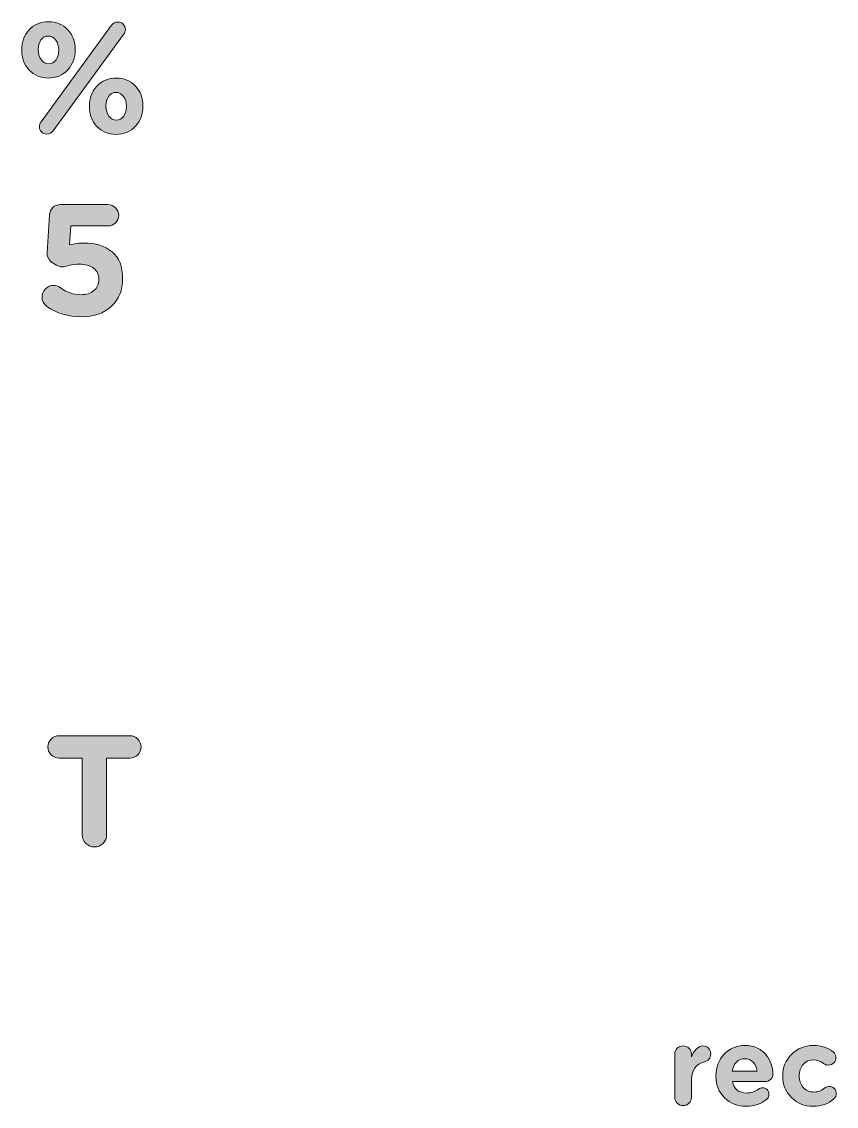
# Model space of a CAD drawing. Header units: inches. Extents: x 10 to 279, y -157 to -9.
# Drawn here: x 101.4 to 125.12, y -40.5 to -8.91 of the extents above; entities that cross this region are included whole.
import ezdxf

# ---------------------------------------------------------------- set-up
doc = ezdxf.new("R2010")
doc.units = ezdxf.units.IN
doc.header["$MEASUREMENT"] = 0
doc.layers.add('Layer 1', color=7, linetype='Continuous')

# ---------------------------------------------------------------- blocks, each defined once
blk = doc.blocks.new('block 6')
at = {"layer": 'Layer 1'}
h = blk.add_hatch(color=7, dxfattribs=at)
h.dxf.hatch_style = 2
edge = h.paths.add_edge_path()
edge.add_spline(control_points=[(102.176, -10.556), (101.95, -10.556), (101.764, -10.478), (101.619, -10.322), (101.474, -10.166), (101.401, -9.973), (101.401, -9.744), (101.401, -9.744), (101.401, -9.735), (101.401, -9.735), (101.401, -9.502), (101.474, -9.308), (101.621, -9.15), (101.768, -8.993), (101.956, -8.914), (102.185, -8.914), (102.411, -8.914), (102.597, -8.992), (102.743, -9.148), (102.888, -9.304), (102.96, -9.496), (102.96, -9.726), (102.96, -9.726), (102.96, -9.735), (102.96, -9.735), (102.96, -9.964), (102.887, -10.158), (102.74, -10.317), (102.593, -10.476), (102.405, -10.556), (102.176, -10.556)], knot_values=[0, 0, 0, 0, 1, 1, 1, 2, 2, 2, 3, 3, 3, 4, 4, 4, 5, 5, 5, 6, 6, 6, 7, 7, 7, 8, 8, 8, 9, 9, 9, 10, 10, 10, 10], degree=3, periodic=1)
edge = h.paths.add_edge_path()
edge.add_spline(control_points=[(102.185, -10.138), (102.277, -10.138), (102.349, -10.1), (102.401, -10.024), (102.453, -9.947), (102.479, -9.854), (102.479, -9.744), (102.479, -9.744), (102.479, -9.735), (102.479, -9.735), (102.479, -9.625), (102.45, -9.53), (102.394, -9.45), (102.337, -9.371), (102.265, -9.331), (102.176, -9.331), (102.084, -9.331), (102.013, -9.369), (101.961, -9.446), (101.909, -9.522), (101.883, -9.616), (101.883, -9.726), (101.883, -9.726), (101.883, -9.735), (101.883, -9.735), (101.883, -9.845), (101.911, -9.94), (101.967, -10.019), (102.024, -10.099), (102.097, -10.138), (102.185, -10.138)], knot_values=[0, 0, 0, 0, 1, 1, 1, 2, 2, 2, 3, 3, 3, 4, 4, 4, 5, 5, 5, 6, 6, 6, 7, 7, 7, 8, 8, 8, 9, 9, 9, 10, 10, 10, 10], degree=3, periodic=1)
edge = h.paths.add_edge_path()
edge.add_spline(control_points=[(101.915, -11.973), (101.915, -11.927), (101.931, -11.878), (101.965, -11.826), (101.965, -11.826), (104.015, -9.019), (104.015, -9.019), (104.061, -8.955), (104.124, -8.923), (104.203, -8.923), (104.264, -8.923), (104.316, -8.945), (104.357, -8.987), (104.398, -9.03), (104.419, -9.081), (104.419, -9.139), (104.419, -9.194), (104.402, -9.243), (104.368, -9.285), (104.368, -9.285), (102.318, -12.092), (102.318, -12.092), (102.272, -12.156), (102.21, -12.188), (102.13, -12.188), (102.069, -12.188), (102.018, -12.167), (101.977, -12.124), (101.935, -12.081), (101.915, -12.031), (101.915, -11.973)], knot_values=[0, 0, 0, 0, 1, 1, 1, 2, 2, 2, 3, 3, 3, 4, 4, 4, 5, 5, 5, 6, 6, 6, 7, 7, 7, 8, 8, 8, 9, 9, 9, 10, 10, 10, 10], degree=3, periodic=1)
edge = h.paths.add_edge_path()
edge.add_spline(control_points=[(104.148, -12.198), (103.922, -12.198), (103.736, -12.12), (103.591, -11.964), (103.446, -11.808), (103.373, -11.615), (103.373, -11.386), (103.373, -11.386), (103.373, -11.377), (103.373, -11.377), (103.373, -11.144), (103.446, -10.949), (103.593, -10.792), (103.74, -10.634), (103.928, -10.556), (104.157, -10.556), (104.383, -10.556), (104.569, -10.634), (104.715, -10.79), (104.86, -10.946), (104.932, -11.138), (104.932, -11.367), (104.932, -11.367), (104.932, -11.377), (104.932, -11.377), (104.932, -11.606), (104.859, -11.8), (104.712, -11.959), (104.566, -12.118), (104.377, -12.198), (104.148, -12.198)], knot_values=[0, 0, 0, 0, 1, 1, 1, 2, 2, 2, 3, 3, 3, 4, 4, 4, 5, 5, 5, 6, 6, 6, 7, 7, 7, 8, 8, 8, 9, 9, 9, 10, 10, 10, 10], degree=3, periodic=1)
edge = h.paths.add_edge_path()
edge.add_spline(control_points=[(104.157, -11.78), (104.249, -11.78), (104.321, -11.742), (104.373, -11.666), (104.425, -11.589), (104.451, -11.496), (104.451, -11.386), (104.451, -11.386), (104.451, -11.377), (104.451, -11.377), (104.451, -11.266), (104.423, -11.172), (104.366, -11.092), (104.309, -11.013), (104.237, -10.973), (104.148, -10.973), (104.056, -10.973), (103.985, -11.011), (103.933, -11.088), (103.881, -11.164), (103.855, -11.257), (103.855, -11.367), (103.855, -11.367), (103.855, -11.377), (103.855, -11.377), (103.855, -11.487), (103.883, -11.582), (103.939, -11.661), (103.996, -11.741), (104.069, -11.78), (104.157, -11.78)], knot_values=[0, 0, 0, 0, 1, 1, 1, 2, 2, 2, 3, 3, 3, 4, 4, 4, 5, 5, 5, 6, 6, 6, 7, 7, 7, 8, 8, 8, 9, 9, 9, 10, 10, 10, 10], degree=3, periodic=1)
h = blk.add_hatch(color=7, dxfattribs=at)
h.dxf.hatch_style = 2
edge = h.paths.add_edge_path()
edge.add_spline(control_points=[(103.144, -17.507), (102.752, -17.507), (102.416, -17.407), (102.135, -17.205), (102.04, -17.138), (101.993, -17.047), (101.993, -16.934), (101.993, -16.843), (102.025, -16.763), (102.091, -16.696), (102.157, -16.629), (102.236, -16.595), (102.327, -16.595), (102.398, -16.595), (102.462, -16.616), (102.52, -16.659), (102.71, -16.797), (102.913, -16.865), (103.13, -16.865), (103.283, -16.865), (103.407, -16.826), (103.504, -16.746), (103.6, -16.667), (103.648, -16.558), (103.648, -16.421), (103.648, -16.421), (103.648, -16.411), (103.648, -16.411), (103.648, -16.277), (103.596, -16.171), (103.492, -16.093), (103.388, -16.015), (103.251, -15.976), (103.08, -15.976), (102.976, -15.976), (102.873, -15.99), (102.772, -16.017), (102.671, -16.044), (102.612, -16.058), (102.594, -16.058), (102.514, -16.058), (102.407, -16.011), (102.272, -15.916), (102.178, -15.849), (102.135, -15.754), (102.144, -15.632), (102.144, -15.632), (102.208, -14.545), (102.208, -14.545), (102.214, -14.459), (102.246, -14.387), (102.305, -14.329), (102.363, -14.271), (102.434, -14.242), (102.52, -14.242), (102.52, -14.242), (103.914, -14.242), (103.914, -14.242), (104, -14.242), (104.073, -14.273), (104.134, -14.334), (104.196, -14.395), (104.226, -14.469), (104.226, -14.554), (104.226, -14.64), (104.196, -14.712), (104.134, -14.772), (104.073, -14.831), (104, -14.861), (103.914, -14.861), (103.914, -14.861), (102.832, -14.861), (102.832, -14.861), (102.832, -14.861), (102.795, -15.416), (102.795, -15.416), (102.942, -15.38), (103.083, -15.361), (103.217, -15.361), (103.554, -15.361), (103.825, -15.446), (104.031, -15.616), (104.238, -15.785), (104.341, -16.043), (104.341, -16.388), (104.341, -16.388), (104.341, -16.398), (104.341, -16.398), (104.341, -16.734), (104.231, -17.003), (104.011, -17.205), (103.79, -17.407), (103.502, -17.507), (103.144, -17.507)], knot_values=[0, 0, 0, 0, 1, 1, 1, 2, 2, 2, 3, 3, 3, 4, 4, 4, 5, 5, 5, 6, 6, 6, 7, 7, 7, 8, 8, 8, 9, 9, 9, 10, 10, 10, 11, 11, 11, 12, 12, 12, 13, 13, 13, 14, 14, 14, 15, 15, 15, 16, 16, 16, 17, 17, 17, 18, 18, 18, 19, 19, 19, 20, 20, 20, 21, 21, 21, 22, 22, 22, 23, 23, 23, 24, 24, 24, 25, 25, 25, 26, 26, 26, 27, 27, 27, 28, 28, 28, 29, 29, 29, 30, 30, 30, 31, 31, 31, 31], degree=3, periodic=1)
at = {"layer": 'Layer 1', "lineweight": 0}
for points, knots in [([(102.176, -10.556), (101.95, -10.556), (101.764, -10.478), (101.619, -10.322), (101.474, -10.166), (101.401, -9.973), (101.401, -9.744), (101.401, -9.744), (101.401, -9.735), (101.401, -9.735), (101.401, -9.502), (101.474, -9.308), (101.621, -9.15), (101.768, -8.993), (101.956, -8.914), (102.185, -8.914), (102.411, -8.914), (102.597, -8.992), (102.743, -9.148), (102.888, -9.304), (102.96, -9.496), (102.96, -9.726), (102.96, -9.726), (102.96, -9.735), (102.96, -9.735), (102.96, -9.964), (102.887, -10.158), (102.74, -10.317), (102.593, -10.476), (102.405, -10.556), (102.176, -10.556)], [0, 0, 0, 0, 1, 1, 1, 2, 2, 2, 3, 3, 3, 4, 4, 4, 5, 5, 5, 6, 6, 6, 7, 7, 7, 8, 8, 8, 9, 9, 9, 10, 10, 10, 10]), ([(101.915, -11.973), (101.915, -11.927), (101.931, -11.878), (101.965, -11.826), (101.965, -11.826), (104.015, -9.019), (104.015, -9.019), (104.061, -8.955), (104.124, -8.923), (104.203, -8.923), (104.264, -8.923), (104.316, -8.945), (104.357, -8.987), (104.398, -9.03), (104.419, -9.081), (104.419, -9.139), (104.419, -9.194), (104.402, -9.243), (104.368, -9.285), (104.368, -9.285), (102.318, -12.092), (102.318, -12.092), (102.272, -12.156), (102.21, -12.188), (102.13, -12.188), (102.069, -12.188), (102.018, -12.167), (101.977, -12.124), (101.935, -12.081), (101.915, -12.031), (101.915, -11.973)], [0, 0, 0, 0, 1, 1, 1, 2, 2, 2, 3, 3, 3, 4, 4, 4, 5, 5, 5, 6, 6, 6, 7, 7, 7, 8, 8, 8, 9, 9, 9, 10, 10, 10, 10]), ([(102.185, -10.138), (102.277, -10.138), (102.349, -10.1), (102.401, -10.024), (102.453, -9.947), (102.479, -9.854), (102.479, -9.744), (102.479, -9.744), (102.479, -9.735), (102.479, -9.735), (102.479, -9.625), (102.45, -9.53), (102.394, -9.45), (102.337, -9.371), (102.265, -9.331), (102.176, -9.331), (102.084, -9.331), (102.013, -9.369), (101.961, -9.446), (101.909, -9.522), (101.883, -9.616), (101.883, -9.726), (101.883, -9.726), (101.883, -9.735), (101.883, -9.735), (101.883, -9.845), (101.911, -9.94), (101.967, -10.019), (102.024, -10.099), (102.097, -10.138), (102.185, -10.138)], [0, 0, 0, 0, 1, 1, 1, 2, 2, 2, 3, 3, 3, 4, 4, 4, 5, 5, 5, 6, 6, 6, 7, 7, 7, 8, 8, 8, 9, 9, 9, 10, 10, 10, 10]), ([(104.148, -12.198), (103.922, -12.198), (103.736, -12.12), (103.591, -11.964), (103.446, -11.808), (103.373, -11.615), (103.373, -11.386), (103.373, -11.386), (103.373, -11.377), (103.373, -11.377), (103.373, -11.144), (103.446, -10.949), (103.593, -10.792), (103.74, -10.634), (103.928, -10.556), (104.157, -10.556), (104.383, -10.556), (104.569, -10.634), (104.715, -10.79), (104.86, -10.946), (104.932, -11.138), (104.932, -11.367), (104.932, -11.367), (104.932, -11.377), (104.932, -11.377), (104.932, -11.606), (104.859, -11.8), (104.712, -11.959), (104.566, -12.118), (104.377, -12.198), (104.148, -12.198)], [0, 0, 0, 0, 1, 1, 1, 2, 2, 2, 3, 3, 3, 4, 4, 4, 5, 5, 5, 6, 6, 6, 7, 7, 7, 8, 8, 8, 9, 9, 9, 10, 10, 10, 10]), ([(104.157, -11.78), (104.249, -11.78), (104.321, -11.742), (104.373, -11.666), (104.425, -11.589), (104.451, -11.496), (104.451, -11.386), (104.451, -11.386), (104.451, -11.377), (104.451, -11.377), (104.451, -11.266), (104.423, -11.172), (104.366, -11.092), (104.309, -11.013), (104.237, -10.973), (104.148, -10.973), (104.056, -10.973), (103.985, -11.011), (103.933, -11.088), (103.881, -11.164), (103.855, -11.257), (103.855, -11.367), (103.855, -11.367), (103.855, -11.377), (103.855, -11.377), (103.855, -11.487), (103.883, -11.582), (103.939, -11.661), (103.996, -11.741), (104.069, -11.78), (104.157, -11.78)], [0, 0, 0, 0, 1, 1, 1, 2, 2, 2, 3, 3, 3, 4, 4, 4, 5, 5, 5, 6, 6, 6, 7, 7, 7, 8, 8, 8, 9, 9, 9, 10, 10, 10, 10]), ([(103.144, -17.507), (102.752, -17.507), (102.416, -17.407), (102.135, -17.205), (102.04, -17.138), (101.993, -17.047), (101.993, -16.934), (101.993, -16.843), (102.025, -16.763), (102.091, -16.696), (102.157, -16.629), (102.236, -16.595), (102.327, -16.595), (102.398, -16.595), (102.462, -16.616), (102.52, -16.659), (102.71, -16.797), (102.913, -16.865), (103.13, -16.865), (103.283, -16.865), (103.407, -16.826), (103.504, -16.746), (103.6, -16.667), (103.648, -16.558), (103.648, -16.421), (103.648, -16.421), (103.648, -16.411), (103.648, -16.411), (103.648, -16.277), (103.596, -16.171), (103.492, -16.093), (103.388, -16.015), (103.251, -15.976), (103.08, -15.976), (102.976, -15.976), (102.873, -15.99), (102.772, -16.017), (102.671, -16.044), (102.612, -16.058), (102.594, -16.058), (102.514, -16.058), (102.407, -16.011), (102.272, -15.916), (102.178, -15.849), (102.135, -15.754), (102.144, -15.632), (102.144, -15.632), (102.208, -14.545), (102.208, -14.545), (102.214, -14.459), (102.246, -14.387), (102.305, -14.329), (102.363, -14.271), (102.434, -14.242), (102.52, -14.242), (102.52, -14.242), (103.914, -14.242), (103.914, -14.242), (104, -14.242), (104.073, -14.273), (104.134, -14.334), (104.196, -14.395), (104.226, -14.469), (104.226, -14.554), (104.226, -14.64), (104.196, -14.712), (104.134, -14.772), (104.073, -14.831), (104, -14.861), (103.914, -14.861), (103.914, -14.861), (102.832, -14.861), (102.832, -14.861), (102.832, -14.861), (102.795, -15.416), (102.795, -15.416), (102.942, -15.38), (103.083, -15.361), (103.217, -15.361), (103.554, -15.361), (103.825, -15.446), (104.031, -15.616), (104.238, -15.785), (104.341, -16.043), (104.341, -16.388), (104.341, -16.388), (104.341, -16.398), (104.341, -16.398), (104.341, -16.734), (104.231, -17.003), (104.011, -17.205), (103.79, -17.407), (103.502, -17.507), (103.144, -17.507)], [0, 0, 0, 0, 1, 1, 1, 2, 2, 2, 3, 3, 3, 4, 4, 4, 5, 5, 5, 6, 6, 6, 7, 7, 7, 8, 8, 8, 9, 9, 9, 10, 10, 10, 11, 11, 11, 12, 12, 12, 13, 13, 13, 14, 14, 14, 15, 15, 15, 16, 16, 16, 17, 17, 17, 18, 18, 18, 19, 19, 19, 20, 20, 20, 21, 21, 21, 22, 22, 22, 23, 23, 23, 24, 24, 24, 25, 25, 25, 26, 26, 26, 27, 27, 27, 28, 28, 28, 29, 29, 29, 30, 30, 30, 31, 31, 31, 31])]:
    blk.add_open_spline(points, degree=3, knots=knots, dxfattribs=at)
blk = doc.blocks.new('block 11')
at = {"layer": 'Layer 1'}
h = blk.add_hatch(color=7, dxfattribs=at)
h.dxf.hatch_style = 2
edge = h.paths.add_edge_path()
edge.add_spline(control_points=[(103.166, -32.595), (103.166, -32.595), (103.166, -30.361), (103.166, -30.361), (103.166, -30.361), (102.488, -30.361), (102.488, -30.361), (102.399, -30.361), (102.322, -30.329), (102.258, -30.265), (102.194, -30.201), (102.162, -30.125), (102.162, -30.036), (102.162, -29.947), (102.194, -29.871), (102.258, -29.806), (102.322, -29.742), (102.399, -29.71), (102.488, -29.71), (102.488, -29.71), (104.551, -29.71), (104.551, -29.71), (104.64, -29.71), (104.716, -29.742), (104.781, -29.806), (104.845, -29.871), (104.877, -29.947), (104.877, -30.036), (104.877, -30.125), (104.845, -30.201), (104.781, -30.265), (104.716, -30.329), (104.64, -30.361), (104.551, -30.361), (104.551, -30.361), (103.873, -30.361), (103.873, -30.361), (103.873, -30.361), (103.873, -32.595), (103.873, -32.595), (103.873, -32.693), (103.838, -32.776), (103.769, -32.845), (103.701, -32.914), (103.617, -32.948), (103.519, -32.948), (103.422, -32.948), (103.338, -32.914), (103.269, -32.845), (103.201, -32.776), (103.166, -32.693), (103.166, -32.595)], knot_values=[0, 0, 0, 0, 1, 1, 1, 2, 2, 2, 3, 3, 3, 4, 4, 4, 5, 5, 5, 6, 6, 6, 7, 7, 7, 8, 8, 8, 9, 9, 9, 10, 10, 10, 11, 11, 11, 12, 12, 12, 13, 13, 13, 14, 14, 14, 15, 15, 15, 16, 16, 16, 17, 17, 17, 17], degree=3, periodic=1)
at = {"layer": 'Layer 1', "lineweight": 0}
blk.add_open_spline([(103.166, -32.595), (103.166, -32.595), (103.166, -30.361), (103.166, -30.361), (103.166, -30.361), (102.488, -30.361), (102.488, -30.361), (102.399, -30.361), (102.322, -30.329), (102.258, -30.265), (102.194, -30.201), (102.162, -30.125), (102.162, -30.036), (102.162, -29.947), (102.194, -29.871), (102.258, -29.806), (102.322, -29.742), (102.399, -29.71), (102.488, -29.71), (102.488, -29.71), (104.551, -29.71), (104.551, -29.71), (104.64, -29.71), (104.716, -29.742), (104.781, -29.806), (104.845, -29.871), (104.877, -29.947), (104.877, -30.036), (104.877, -30.125), (104.845, -30.201), (104.781, -30.265), (104.716, -30.329), (104.64, -30.361), (104.551, -30.361), (104.551, -30.361), (103.873, -30.361), (103.873, -30.361), (103.873, -30.361), (103.873, -32.595), (103.873, -32.595), (103.873, -32.693), (103.838, -32.776), (103.769, -32.845), (103.701, -32.914), (103.617, -32.948), (103.519, -32.948), (103.422, -32.948), (103.338, -32.914), (103.269, -32.845), (103.201, -32.776), (103.166, -32.693), (103.166, -32.595)], degree=3, knots=[0, 0, 0, 0, 1, 1, 1, 2, 2, 2, 3, 3, 3, 4, 4, 4, 5, 5, 5, 6, 6, 6, 7, 7, 7, 8, 8, 8, 9, 9, 9, 10, 10, 10, 11, 11, 11, 12, 12, 12, 13, 13, 13, 14, 14, 14, 15, 15, 15, 16, 16, 16, 17, 17, 17, 17], dxfattribs=at)
blk = doc.blocks.new('block 79')
at = {"layer": 'Layer 1'}
h = blk.add_hatch(color=7, dxfattribs=at)
h.dxf.hatch_style = 2
edge = h.paths.add_edge_path()
edge.add_spline(control_points=[(120.419, -40.242), (120.419, -40.242), (120.419, -38.985), (120.419, -38.985), (120.419, -38.917), (120.442, -38.86), (120.489, -38.813), (120.536, -38.767), (120.593, -38.743), (120.661, -38.743), (120.728, -38.743), (120.785, -38.767), (120.832, -38.813), (120.879, -38.86), (120.902, -38.917), (120.902, -38.985), (120.902, -38.985), (120.902, -39.061), (120.902, -39.061), (120.94, -38.97), (120.988, -38.894), (121.045, -38.834), (121.102, -38.774), (121.163, -38.743), (121.229, -38.743), (121.303, -38.743), (121.361, -38.765), (121.402, -38.808), (121.443, -38.852), (121.464, -38.908), (121.464, -38.978), (121.464, -39.04), (121.447, -39.089), (121.413, -39.127), (121.379, -39.166), (121.336, -39.191), (121.283, -39.204), (121.029, -39.263), (120.902, -39.459), (120.902, -39.791), (120.902, -39.791), (120.902, -40.242), (120.902, -40.242), (120.902, -40.31), (120.879, -40.367), (120.832, -40.413), (120.785, -40.46), (120.728, -40.483), (120.661, -40.483), (120.593, -40.483), (120.536, -40.46), (120.489, -40.413), (120.442, -40.367), (120.419, -40.31), (120.419, -40.242)], knot_values=[0, 0, 0, 0, 1, 1, 1, 2, 2, 2, 3, 3, 3, 4, 4, 4, 5, 5, 5, 6, 6, 6, 7, 7, 7, 8, 8, 8, 9, 9, 9, 10, 10, 10, 11, 11, 11, 12, 12, 12, 13, 13, 13, 14, 14, 14, 15, 15, 15, 16, 16, 16, 17, 17, 17, 18, 18, 18, 18], degree=3, periodic=1)
h = blk.add_hatch(color=7, dxfattribs=at)
h.dxf.hatch_style = 2
edge = h.paths.add_edge_path()
edge.add_spline(control_points=[(123.096, -40.296), (122.935, -40.434), (122.738, -40.502), (122.505, -40.502), (122.247, -40.502), (122.034, -40.42), (121.867, -40.256), (121.7, -40.092), (121.616, -39.881), (121.616, -39.623), (121.616, -39.623), (121.616, -39.617), (121.616, -39.617), (121.616, -39.369), (121.696, -39.159), (121.854, -38.988), (122.013, -38.816), (122.214, -38.731), (122.458, -38.731), (122.593, -38.731), (122.715, -38.757), (122.824, -38.808), (122.933, -38.86), (123.02, -38.928), (123.083, -39.01), (123.146, -39.093), (123.195, -39.18), (123.227, -39.272), (123.26, -39.364), (123.277, -39.457), (123.277, -39.55), (123.277, -39.618), (123.255, -39.673), (123.212, -39.716), (123.168, -39.76), (123.115, -39.782), (123.051, -39.782), (123.051, -39.782), (122.096, -39.782), (122.096, -39.782), (122.119, -39.89), (122.167, -39.972), (122.239, -40.029), (122.31, -40.086), (122.401, -40.115), (122.512, -40.115), (122.636, -40.115), (122.751, -40.077), (122.855, -40.001), (122.888, -39.975), (122.928, -39.963), (122.972, -39.963), (123.025, -39.963), (123.069, -39.981), (123.105, -40.017), (123.141, -40.053), (123.159, -40.098), (123.159, -40.153), (123.159, -40.21), (123.138, -40.258), (123.096, -40.296)], knot_values=[0, 0, 0, 0, 1, 1, 1, 2, 2, 2, 3, 3, 3, 4, 4, 4, 5, 5, 5, 6, 6, 6, 7, 7, 7, 8, 8, 8, 9, 9, 9, 10, 10, 10, 11, 11, 11, 12, 12, 12, 13, 13, 13, 14, 14, 14, 15, 15, 15, 16, 16, 16, 17, 17, 17, 18, 18, 18, 19, 19, 19, 20, 20, 20, 20], degree=3, periodic=1)
edge = h.paths.add_edge_path()
edge.add_spline(control_points=[(122.089, -39.48), (122.089, -39.48), (122.816, -39.48), (122.816, -39.48), (122.801, -39.37), (122.763, -39.282), (122.701, -39.216), (122.638, -39.151), (122.557, -39.118), (122.458, -39.118), (122.36, -39.118), (122.279, -39.15), (122.215, -39.215), (122.15, -39.279), (122.108, -39.368), (122.089, -39.48)], knot_values=[0, 0, 0, 0, 1, 1, 1, 2, 2, 2, 3, 3, 3, 4, 4, 4, 5, 5, 5, 5], degree=3, periodic=1)
h = blk.add_hatch(color=7, dxfattribs=at)
h.dxf.hatch_style = 2
edge = h.paths.add_edge_path()
edge.add_spline(control_points=[(124.448, -40.502), (124.194, -40.502), (123.983, -40.417), (123.815, -40.247), (123.647, -40.076), (123.562, -39.868), (123.562, -39.623), (123.562, -39.623), (123.562, -39.617), (123.562, -39.617), (123.562, -39.371), (123.647, -39.162), (123.817, -38.989), (123.986, -38.817), (124.199, -38.731), (124.455, -38.731), (124.692, -38.731), (124.885, -38.794), (125.036, -38.921), (125.087, -38.961), (125.112, -39.016), (125.112, -39.086), (125.112, -39.146), (125.091, -39.196), (125.048, -39.239), (125.006, -39.281), (124.954, -39.302), (124.893, -39.302), (124.84, -39.302), (124.793, -39.286), (124.753, -39.254), (124.66, -39.183), (124.559, -39.147), (124.451, -39.147), (124.333, -39.147), (124.234, -39.192), (124.156, -39.283), (124.078, -39.374), (124.039, -39.483), (124.039, -39.61), (124.039, -39.61), (124.039, -39.617), (124.039, -39.617), (124.039, -39.75), (124.078, -39.861), (124.158, -39.951), (124.237, -40.041), (124.341, -40.086), (124.471, -40.086), (124.583, -40.086), (124.689, -40.047), (124.788, -39.969), (124.828, -39.939), (124.872, -39.925), (124.918, -39.925), (124.975, -39.925), (125.024, -39.945), (125.063, -39.985), (125.102, -40.025), (125.121, -40.074), (125.121, -40.131), (125.121, -40.19), (125.098, -40.241), (125.052, -40.283), (124.891, -40.429), (124.69, -40.502), (124.448, -40.502)], knot_values=[0, 0, 0, 0, 1, 1, 1, 2, 2, 2, 3, 3, 3, 4, 4, 4, 5, 5, 5, 6, 6, 6, 7, 7, 7, 8, 8, 8, 9, 9, 9, 10, 10, 10, 11, 11, 11, 12, 12, 12, 13, 13, 13, 14, 14, 14, 15, 15, 15, 16, 16, 16, 17, 17, 17, 18, 18, 18, 19, 19, 19, 20, 20, 20, 21, 21, 21, 22, 22, 22, 22], degree=3, periodic=1)
at = {"layer": 'Layer 1', "lineweight": 0}
for points, knots in [([(120.419, -40.242), (120.419, -40.242), (120.419, -38.985), (120.419, -38.985), (120.419, -38.917), (120.442, -38.86), (120.489, -38.813), (120.536, -38.767), (120.593, -38.743), (120.661, -38.743), (120.728, -38.743), (120.785, -38.767), (120.832, -38.813), (120.879, -38.86), (120.902, -38.917), (120.902, -38.985), (120.902, -38.985), (120.902, -39.061), (120.902, -39.061), (120.94, -38.97), (120.988, -38.894), (121.045, -38.834), (121.102, -38.774), (121.163, -38.743), (121.229, -38.743), (121.303, -38.743), (121.361, -38.765), (121.402, -38.808), (121.443, -38.852), (121.464, -38.908), (121.464, -38.978), (121.464, -39.04), (121.447, -39.089), (121.413, -39.127), (121.379, -39.166), (121.336, -39.191), (121.283, -39.204), (121.029, -39.263), (120.902, -39.459), (120.902, -39.791), (120.902, -39.791), (120.902, -40.242), (120.902, -40.242), (120.902, -40.31), (120.879, -40.367), (120.832, -40.413), (120.785, -40.46), (120.728, -40.483), (120.661, -40.483), (120.593, -40.483), (120.536, -40.46), (120.489, -40.413), (120.442, -40.367), (120.419, -40.31), (120.419, -40.242)], [0, 0, 0, 0, 1, 1, 1, 2, 2, 2, 3, 3, 3, 4, 4, 4, 5, 5, 5, 6, 6, 6, 7, 7, 7, 8, 8, 8, 9, 9, 9, 10, 10, 10, 11, 11, 11, 12, 12, 12, 13, 13, 13, 14, 14, 14, 15, 15, 15, 16, 16, 16, 17, 17, 17, 18, 18, 18, 18]), ([(123.096, -40.296), (122.935, -40.434), (122.738, -40.502), (122.505, -40.502), (122.247, -40.502), (122.034, -40.42), (121.867, -40.256), (121.7, -40.092), (121.616, -39.881), (121.616, -39.623), (121.616, -39.623), (121.616, -39.617), (121.616, -39.617), (121.616, -39.369), (121.696, -39.159), (121.854, -38.988), (122.013, -38.816), (122.214, -38.731), (122.458, -38.731), (122.593, -38.731), (122.715, -38.757), (122.824, -38.808), (122.933, -38.86), (123.02, -38.928), (123.083, -39.01), (123.146, -39.093), (123.195, -39.18), (123.227, -39.272), (123.26, -39.364), (123.277, -39.457), (123.277, -39.55), (123.277, -39.618), (123.255, -39.673), (123.212, -39.716), (123.168, -39.76), (123.115, -39.782), (123.051, -39.782), (123.051, -39.782), (122.096, -39.782), (122.096, -39.782), (122.119, -39.89), (122.167, -39.972), (122.239, -40.029), (122.31, -40.086), (122.401, -40.115), (122.512, -40.115), (122.636, -40.115), (122.751, -40.077), (122.855, -40.001), (122.888, -39.975), (122.928, -39.963), (122.972, -39.963), (123.025, -39.963), (123.069, -39.981), (123.105, -40.017), (123.141, -40.053), (123.159, -40.098), (123.159, -40.153), (123.159, -40.21), (123.138, -40.258), (123.096, -40.296)], [0, 0, 0, 0, 1, 1, 1, 2, 2, 2, 3, 3, 3, 4, 4, 4, 5, 5, 5, 6, 6, 6, 7, 7, 7, 8, 8, 8, 9, 9, 9, 10, 10, 10, 11, 11, 11, 12, 12, 12, 13, 13, 13, 14, 14, 14, 15, 15, 15, 16, 16, 16, 17, 17, 17, 18, 18, 18, 19, 19, 19, 20, 20, 20, 20]), ([(124.448, -40.502), (124.194, -40.502), (123.983, -40.417), (123.815, -40.247), (123.647, -40.076), (123.562, -39.868), (123.562, -39.623), (123.562, -39.623), (123.562, -39.617), (123.562, -39.617), (123.562, -39.371), (123.647, -39.162), (123.817, -38.989), (123.986, -38.817), (124.199, -38.731), (124.455, -38.731), (124.692, -38.731), (124.885, -38.794), (125.036, -38.921), (125.087, -38.961), (125.112, -39.016), (125.112, -39.086), (125.112, -39.146), (125.091, -39.196), (125.048, -39.239), (125.006, -39.281), (124.954, -39.302), (124.893, -39.302), (124.84, -39.302), (124.793, -39.286), (124.753, -39.254), (124.66, -39.183), (124.559, -39.147), (124.451, -39.147), (124.333, -39.147), (124.234, -39.192), (124.156, -39.283), (124.078, -39.374), (124.039, -39.483), (124.039, -39.61), (124.039, -39.61), (124.039, -39.617), (124.039, -39.617), (124.039, -39.75), (124.078, -39.861), (124.158, -39.951), (124.237, -40.041), (124.341, -40.086), (124.471, -40.086), (124.583, -40.086), (124.689, -40.047), (124.788, -39.969), (124.828, -39.939), (124.872, -39.925), (124.918, -39.925), (124.975, -39.925), (125.024, -39.945), (125.063, -39.985), (125.102, -40.025), (125.121, -40.074), (125.121, -40.131), (125.121, -40.19), (125.098, -40.241), (125.052, -40.283), (124.891, -40.429), (124.69, -40.502), (124.448, -40.502)], [0, 0, 0, 0, 1, 1, 1, 2, 2, 2, 3, 3, 3, 4, 4, 4, 5, 5, 5, 6, 6, 6, 7, 7, 7, 8, 8, 8, 9, 9, 9, 10, 10, 10, 11, 11, 11, 12, 12, 12, 13, 13, 13, 14, 14, 14, 15, 15, 15, 16, 16, 16, 17, 17, 17, 18, 18, 18, 19, 19, 19, 20, 20, 20, 21, 21, 21, 22, 22, 22, 22]), ([(122.089, -39.48), (122.089, -39.48), (122.816, -39.48), (122.816, -39.48), (122.801, -39.37), (122.763, -39.282), (122.701, -39.216), (122.638, -39.151), (122.557, -39.118), (122.458, -39.118), (122.36, -39.118), (122.279, -39.15), (122.215, -39.215), (122.15, -39.279), (122.108, -39.368), (122.089, -39.48)], [0, 0, 0, 0, 1, 1, 1, 2, 2, 2, 3, 3, 3, 4, 4, 4, 5, 5, 5, 5])]:
    blk.add_open_spline(points, degree=3, knots=knots, dxfattribs=at)

msp = doc.modelspace()

# ---------------------------------------------------------------- block references
at = {"layer": 'Layer 1'}
for name in ['block 6', 'block 11', 'block 79']:
    msp.add_blockref(name, (0, 0), dxfattribs=at)

doc.saveas('drawing.dxf')
